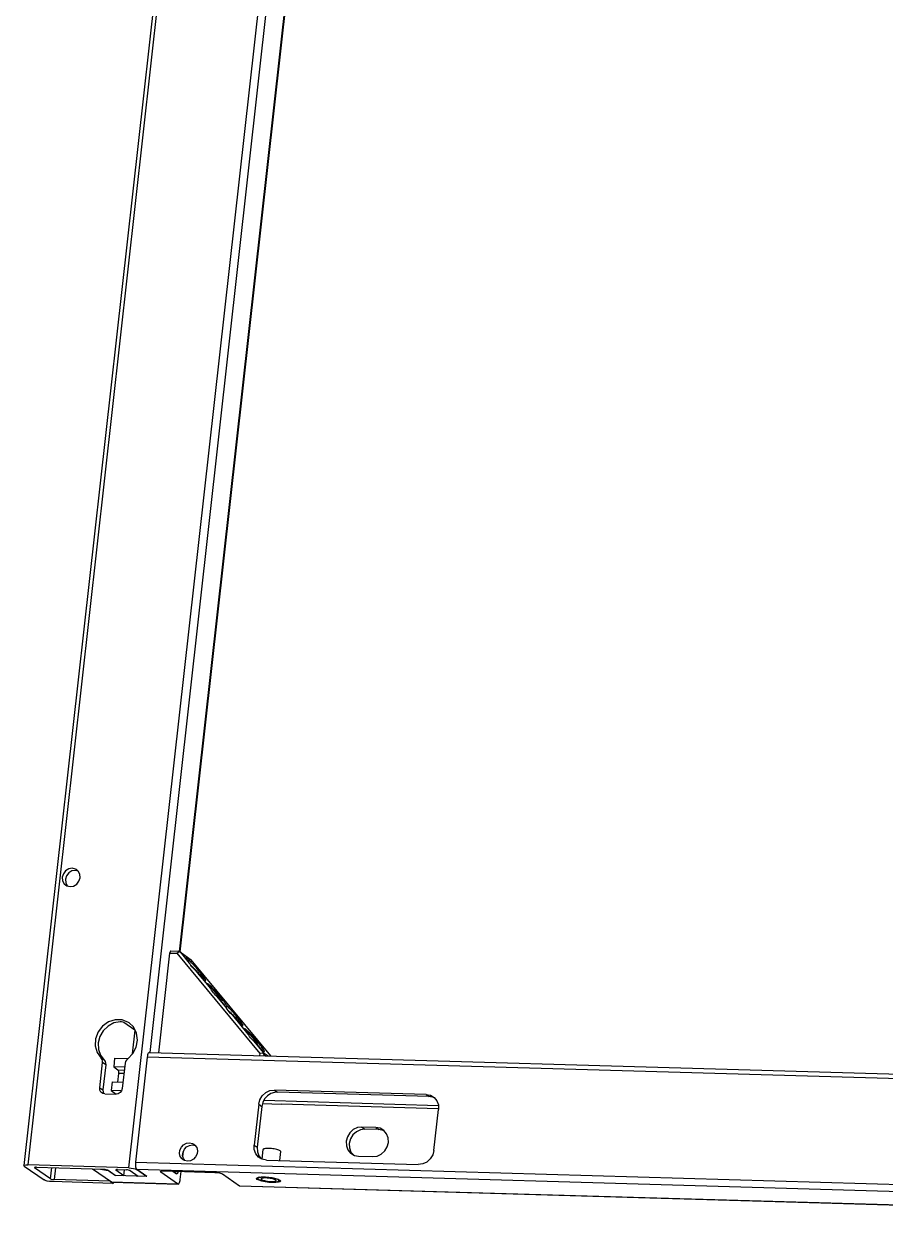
# Model space of a CAD drawing. Header units: millimetres. Extents: x -3132 to 28633, y 682 to 5849.
# Drawn here: x 20301 to 20530.1, y 1813.9 to 2130.8 of the extents above; entities that cross this region are included whole.
import ezdxf

# ---------------------------------------------------------------- set-up
doc = ezdxf.new("R2010")
doc.units = ezdxf.units.MM
doc.layers.add('02___PRT_ALL_AXES', color=7, linetype='Continuous')

msp = doc.modelspace()

# ---------------------------------------------------------------- linework, layer by layer
at = {"color": 7, "linetype": 'Continuous'}
for p, q in [((20387.621, 2601.943), (20300.995, 1827.119)), ((20388.668, 2602.142), (20302.042, 1827.319)), ((20328.948, 1826.534), (20415.574, 2601.358)), ((20414.138, 2569.857), (20334.466, 1857.236)), ((20342.404, 1883.975), (20415.506, 2537.831)), ((20415.561, 2537.825), (20342.459, 1883.969)), ((20311.519, 1904.781), (20311.235, 1903.85)), ((20315.427, 1905.483), (20314.679, 1905.664)), ((20311.235, 1903.85), (20311.31, 1902.908)), ((20311.31, 1902.908), (20311.731, 1902.099)), ((20311.731, 1902.099), (20312.152, 1901.712)), ((20339.764, 1883.669), (20336.802, 1857.173)), ((20340.122, 1884.257), (20339.764, 1883.669)), ((20339.764, 1883.669), (20341.696, 1883.613)), ((20340.122, 1884.257), (20342.055, 1884.201)), ((20341.696, 1883.613), (20342.267, 1884.107)), ((20341.696, 1883.613), (20363.767, 1856.917)), ((20342.267, 1884.107), (20342.055, 1884.201)), ((20342.267, 1884.107), (20342.558, 1883.958)), ((20342.558, 1883.958), (20345.52, 1881.903)), ((20342.558, 1883.958), (20344.998, 1881.007)), ((20366.685, 1856.302), (20345.52, 1881.903)), ((20346.583, 1879.09), (20350.696, 1874.115)), ((20347.316, 1878.518), (20346.976, 1878.867)), ((20347.316, 1878.518), (20347.747, 1878.691)), ((20352.281, 1872.197), (20354.905, 1869.023)), ((20353.014, 1871.625), (20353.445, 1871.798)), ((20356.014, 1867.752), (20356.229, 1867.539)), ((20356.229, 1867.539), (20356.481, 1867.288)), ((20356.481, 1867.288), (20356.67, 1867.099)), ((20356.491, 1867.106), (20360.604, 1862.13)), ((20356.813, 1867.697), (20356.648, 1867.885)), ((20356.67, 1867.099), (20356.813, 1866.955)), ((20356.949, 1867.541), (20356.813, 1867.697)), ((20356.813, 1866.955), (20356.922, 1866.844)), ((20356.922, 1866.844), (20357.058, 1866.705)), ((20357.109, 1867.354), (20356.949, 1867.541)), ((20357.058, 1866.705), (20357.166, 1866.593)), ((20357.265, 1867.172), (20357.109, 1867.354)), ((20357.224, 1866.534), (20357.655, 1866.707)), ((20357.425, 1866.983), (20357.265, 1867.172)), ((20357.562, 1866.818), (20357.425, 1866.983)), ((20357.655, 1866.707), (20357.562, 1866.818)), ((20327.143, 1865.882), (20325.311, 1865.936)), ((20330.562, 1863.175), (20327.621, 1865.216)), ((20329.905, 1856.839), (20330.61, 1863.142)), ((20362.189, 1860.213), (20364.628, 1857.262)), ((20334.409, 1857.243), (20645.924, 1848.162)), ((20362.922, 1859.641), (20363.353, 1859.814)), ((20364.667, 1857.012), (20363.767, 1856.917)), ((20364.628, 1857.262), (20365.983, 1856.322)), ((20364.667, 1857.012), (20364.628, 1857.262)), ((20364.786, 1856.706), (20364.667, 1857.012)), ((20321.204, 1847.812), (20321.954, 1854.522)), ((20322.354, 1855.177), (20321.538, 1855.743)), ((20322.77, 1853.956), (20321.954, 1854.522)), ((20322.77, 1853.956), (20322.019, 1847.246)), ((20325.153, 1855.71), (20324.892, 1853.378)), ((20325.153, 1855.71), (20328.621, 1855.609)), ((20327.934, 1854.348), (20327.183, 1847.637)), ((20333.819, 1856.02), (20330.691, 1828.043)), ((20645.334, 1846.94), (20333.819, 1856.02)), ((20363.767, 1856.917), (20363.708, 1856.389)), ((20364.786, 1856.706), (20364.747, 1856.358)), ((20364.786, 1856.706), (20365.311, 1856.342)), ((20324.892, 1853.378), (20326.02, 1852.596)), ((20327.816, 1853.293), (20324.892, 1853.378)), ((20326.205, 1851.63), (20325.953, 1849.371)), ((20326.02, 1852.596), (20327.732, 1852.546)), ((20327.625, 1851.589), (20326.205, 1851.63)), ((20321.204, 1847.812), (20322.019, 1847.246)), ((20324.449, 1849.415), (20324.189, 1847.083)), ((20324.449, 1849.415), (20327.373, 1849.33)), ((20322.525, 1846.214), (20325.515, 1846.127)), ((20324.189, 1847.083), (20325.532, 1846.151)), ((20326.97, 1847.002), (20324.189, 1847.083)), ((20364.829, 1844.499), (20411.248, 1843.146)), ((20407.989, 1846.062), (20367.63, 1847.238)), ((20367.63, 1847.238), (20368.446, 1846.671)), ((20408.806, 1845.495), (20368.446, 1846.671)), ((20407.989, 1846.062), (20408.806, 1845.495)), ((20410.215, 1845.12), (20409.539, 1845.397)), ((20363.458, 1843.461), (20362.242, 1832.581)), ((20364.273, 1842.895), (20363.057, 1832.015)), ((20363.458, 1843.461), (20364.273, 1842.895)), ((20369.455, 1843.404), (20364.434, 1843.55)), ((20369.464, 1843.481), (20369.455, 1843.404)), ((20411.297, 1842.262), (20369.464, 1843.481)), ((20410.075, 1831.187), (20411.292, 1842.067)), ((20394.641, 1837.29), (20390.904, 1837.399)), ((20390.904, 1837.399), (20391.719, 1836.833)), ((20395.456, 1836.724), (20391.719, 1836.833)), ((20394.641, 1837.29), (20395.456, 1836.724)), ((20396.589, 1836.5), (20395.456, 1836.724)), ((20396.857, 1836.359), (20396.589, 1836.5)), ((20345.88, 1832.633), (20346.584, 1832.481)), ((20362.242, 1832.581), (20363.057, 1832.015)), ((20362.29, 1831.375), (20362.242, 1832.581)), ((20343.295, 1829.597), (20343.442, 1830.904)), ((20343.814, 1828.455), (20343.432, 1829.017)), ((20365.544, 1828.586), (20405.904, 1827.41)), ((20390.035, 1829.627), (20393.772, 1829.518)), ((20301.091, 1826.985), (20300.995, 1827.119)), ((20301.091, 1826.985), (20306.39, 1823.308)), ((20328.948, 1826.534), (20302.042, 1827.319)), ((20303.829, 1826.609), (20303.876, 1826.542)), ((20303.876, 1826.542), (20303.889, 1826.658)), ((20308.088, 1823.62), (20303.876, 1826.542)), ((20304.352, 1826.709), (20322.215, 1826.189)), ((20308.088, 1823.62), (20308.421, 1826.591)), ((20309.46, 1826.56), (20309.108, 1823.409)), ((20319.3, 1826.274), (20324.327, 1822.785)), ((20321.392, 1826.213), (20323.431, 1825.792)), ((20323.234, 1825.978), (20325.34, 1824.517)), ((20323.431, 1825.792), (20323.436, 1825.838)), ((20325.265, 1824.519), (20323.431, 1825.792)), ((20325.428, 1825.98), (20325.476, 1825.913)), ((20325.489, 1826.029), (20325.476, 1825.913)), ((20327.582, 1824.452), (20325.476, 1825.913)), ((20325.952, 1826.08), (20328.269, 1826.012)), ((20327.582, 1824.452), (20327.752, 1825.973)), ((20329.288, 1825.802), (20331.394, 1824.34)), ((20330.691, 1828.043), (20642.206, 1818.963)), ((20333.636, 1824.275), (20330.986, 1826.114)), ((20333.711, 1824.273), (20331.061, 1826.111)), ((20642.576, 1817.031), (20331.061, 1826.111)), ((20337.407, 1825.384), (20337.312, 1825.518)), ((20337.433, 1825.616), (20337.407, 1825.384)), ((20341.891, 1822.273), (20337.407, 1825.384)), ((20338.358, 1825.718), (20351.812, 1825.326)), ((20340.643, 1825.651), (20341.608, 1824.982)), ((20340.707, 1825.607), (20341.967, 1825.57)), ((20341.967, 1825.57), (20341.972, 1825.613)), ((20342.608, 1823.45), (20342.847, 1825.587)), ((20324.796, 1822.41), (20308.428, 1822.887)), ((20323.981, 1822.976), (20309.108, 1823.409)), ((20323.981, 1822.976), (20324.796, 1822.41)), ((20324.327, 1822.785), (20341.891, 1822.273)), ((20324.454, 1822.74), (20342.018, 1822.228)), ((20324.832, 1822.729), (20324.796, 1822.41)), ((20325.265, 1824.519), (20325.27, 1824.565)), ((20333.711, 1824.273), (20325.265, 1824.519)), ((20341.671, 1824.959), (20341.608, 1824.982)), ((20353.85, 1824.905), (20358.334, 1821.794)), ((20363.572, 1823.224), (20363.09, 1823.462)), ((20363.443, 1824.036), (20364.122, 1824.119)), ((20367.86, 1823.747), (20368.587, 1823.525)), ((20368.587, 1823.525), (20369.069, 1823.287)), ((20369.069, 1823.287), (20369.2, 1823.172)), ((20358.334, 1821.794), (20625.902, 1813.995)), ((20358.461, 1821.749), (20626.029, 1813.95))]:
    msp.add_line(p, q, dxfattribs=at)
for points in [[(20315.028, 1905.851), (20314.744, 1906.017), (20313.863, 1906.229), (20312.942, 1906.069), (20312.119, 1905.561), (20311.519, 1904.781)], [(20314.679, 1905.664), (20313.757, 1905.503), (20312.934, 1904.995), (20312.335, 1904.216), (20312.051, 1903.284)], [(20315.944, 1903.713), (20315.87, 1904.655), (20315.448, 1905.464), (20315.028, 1905.851)], [(20312.051, 1903.284), (20312.125, 1902.342), (20312.547, 1901.533)], [(20312.152, 1901.712), (20312.436, 1901.546), (20313.316, 1901.333), (20314.238, 1901.493), (20315.061, 1902.002), (20315.66, 1902.781), (20315.944, 1903.713)], [(20344.103, 1882.409), (20344.099, 1882.385), (20344.111, 1882.328), (20344.147, 1882.242), (20344.209, 1882.126), (20344.3, 1881.975), (20344.423, 1881.789), (20344.58, 1881.565), (20344.771, 1881.305), (20344.998, 1881.007)], [(20347.747, 1878.691), (20347.438, 1879.061), (20347.109, 1879.446), (20346.792, 1879.81), (20346.48, 1880.162), (20346.176, 1880.499), (20345.893, 1880.806), (20345.634, 1881.081), (20345.396, 1881.328), (20345.181, 1881.547), (20344.989, 1881.737), (20344.818, 1881.9), (20344.668, 1882.039), (20344.536, 1882.156), (20344.422, 1882.25), (20344.326, 1882.325), (20344.246, 1882.379), (20344.182, 1882.412), (20344.136, 1882.426), (20344.108, 1882.417), (20344.103, 1882.409)], [(20345.704, 1880.014), (20345.429, 1880.359), (20345.194, 1880.691), (20344.998, 1881.007)], [(20345.962, 1879.877), (20345.656, 1880.173), (20345.376, 1880.44), (20345.362, 1880.454)], [(20346.583, 1879.09), (20346.286, 1879.379), (20345.992, 1879.687), (20345.704, 1880.014)], [(20346.976, 1878.867), (20346.63, 1879.215), (20346.289, 1879.555), (20345.962, 1879.877)], [(20346.583, 1879.09), (20346.901, 1878.728), (20347.207, 1878.389), (20347.496, 1878.073), (20347.764, 1877.786), (20348.01, 1877.528), (20348.232, 1877.301), (20348.432, 1877.101), (20348.61, 1876.929), (20348.767, 1876.782), (20348.905, 1876.658), (20349.024, 1876.556), (20349.126, 1876.475), (20349.212, 1876.414), (20349.281, 1876.374), (20349.287, 1876.371)], [(20347.316, 1878.518), (20347.642, 1878.18), (20347.942, 1877.861), (20348.21, 1877.571), (20348.441, 1877.318), (20348.632, 1877.101), (20348.785, 1876.921), (20348.902, 1876.777), (20348.987, 1876.666), (20349.043, 1876.585), (20349.073, 1876.529), (20349.077, 1876.514)], [(20349.287, 1876.371), (20349.333, 1876.353), (20349.367, 1876.354), (20349.383, 1876.378), (20349.379, 1876.426), (20349.351, 1876.502), (20349.298, 1876.608), (20349.217, 1876.746), (20349.106, 1876.92), (20348.96, 1877.131), (20348.779, 1877.381), (20348.566, 1877.665), (20348.322, 1877.979), (20348.041, 1878.331), (20347.747, 1878.691)], [(20353.445, 1871.798), (20353.136, 1872.168), (20352.808, 1872.553), (20352.491, 1872.918), (20352.178, 1873.27), (20351.874, 1873.606), (20351.591, 1873.913), (20351.332, 1874.189), (20351.095, 1874.435), (20350.879, 1874.654), (20350.687, 1874.844), (20350.516, 1875.008), (20350.366, 1875.147), (20350.234, 1875.263), (20350.121, 1875.358), (20350.024, 1875.432), (20349.944, 1875.486), (20349.881, 1875.52), (20349.834, 1875.533), (20349.806, 1875.525), (20349.797, 1875.493), (20349.807, 1875.442)], [(20349.807, 1875.442), (20349.809, 1875.435), (20349.845, 1875.35), (20349.907, 1875.233)], [(20349.907, 1875.233), (20349.998, 1875.083), (20350.122, 1874.896), (20350.279, 1874.672), (20350.47, 1874.412), (20350.696, 1874.115)], [(20349.915, 1875.221), (20349.927, 1875.233), (20349.963, 1875.232), (20350.013, 1875.212), (20350.076, 1875.173), (20350.152, 1875.115), (20350.242, 1875.038), (20350.347, 1874.94), (20350.467, 1874.821), (20350.605, 1874.676), (20350.762, 1874.505), (20350.94, 1874.304), (20351.14, 1874.071), (20351.363, 1873.803), (20351.608, 1873.501), (20351.872, 1873.167), (20352.151, 1872.804), (20352.437, 1872.424), (20352.729, 1872.026), (20353.014, 1871.625)], [(20351.403, 1873.121), (20351.139, 1873.462), (20350.905, 1873.794), (20350.696, 1874.115)], [(20352.281, 1872.197), (20351.984, 1872.477), (20351.691, 1872.785), (20351.403, 1873.121)], [(20352.281, 1872.197), (20352.576, 1871.862), (20352.862, 1871.543), (20353.134, 1871.246), (20353.388, 1870.972), (20353.622, 1870.725), (20353.838, 1870.503), (20354.033, 1870.305)], [(20353.014, 1871.625), (20353.291, 1871.227), (20353.542, 1870.851), (20353.625, 1870.722)], [(20355.055, 1869.596), (20355.006, 1869.698), (20354.927, 1869.835), (20354.817, 1870.007), (20354.673, 1870.218), (20354.491, 1870.47), (20354.277, 1870.756), (20354.03, 1871.074), (20353.745, 1871.432), (20353.445, 1871.798)], [(20354.033, 1870.305), (20354.078, 1870.212), (20354.146, 1870.092), (20354.24, 1869.942), (20354.362, 1869.76), (20354.513, 1869.546), (20354.694, 1869.3), (20354.905, 1869.023)], [(20355.055, 1869.596), (20354.816, 1869.479), (20354.629, 1869.389)], [(20355.612, 1868.03), (20355.336, 1868.376), (20355.101, 1868.707), (20354.905, 1869.023)], [(20356.648, 1867.885), (20356.553, 1867.993), (20356.447, 1868.112), (20356.329, 1868.243), (20356.199, 1868.388), (20356.052, 1868.549), (20355.889, 1868.727), (20355.704, 1868.925), (20355.495, 1869.145), (20355.27, 1869.378), (20355.055, 1869.596)], [(20355.27, 1868.47), (20355.413, 1868.333), (20355.59, 1868.164)], [(20355.59, 1868.164), (20355.747, 1868.012), (20355.888, 1867.875), (20356.014, 1867.752)], [(20356.491, 1867.106), (20356.194, 1867.395), (20355.9, 1867.703), (20355.612, 1868.03)], [(20356.491, 1867.106), (20356.809, 1866.744), (20357.114, 1866.404), (20357.403, 1866.089), (20357.672, 1865.802), (20357.917, 1865.544), (20358.14, 1865.317), (20358.34, 1865.117), (20358.518, 1864.945), (20358.675, 1864.798), (20358.812, 1864.674), (20358.932, 1864.572), (20359.034, 1864.491), (20359.119, 1864.43), (20359.188, 1864.39), (20359.194, 1864.387)], [(20357.166, 1866.593), (20357.55, 1866.196), (20357.85, 1865.877), (20358.118, 1865.587), (20358.349, 1865.333), (20358.54, 1865.117), (20358.693, 1864.937), (20358.81, 1864.793), (20358.895, 1864.682), (20358.95, 1864.601), (20358.981, 1864.545), (20358.984, 1864.53)], [(20359.194, 1864.387), (20359.24, 1864.369), (20359.275, 1864.37), (20359.291, 1864.394), (20359.286, 1864.442), (20359.259, 1864.518), (20359.206, 1864.624), (20359.125, 1864.762), (20359.013, 1864.935), (20358.868, 1865.147), (20358.687, 1865.397), (20358.473, 1865.681), (20358.23, 1865.995), (20357.949, 1866.347), (20357.655, 1866.707)], [(20325.311, 1865.936), (20323.508, 1865.372), (20321.927, 1864.252), (20320.737, 1862.695), (20320.064, 1860.868), (20319.98, 1858.965), (20320.494, 1857.19), (20321.538, 1855.743)], [(20326.6, 1865.416), (20324.937, 1865.071), (20323.404, 1864.245), (20322.134, 1863.011), (20321.239, 1861.476), (20320.796, 1859.777), (20320.845, 1858.06), (20321.383, 1856.478)], [(20327.621, 1865.216), (20327.383, 1865.319), (20327.012, 1865.398), (20326.6, 1865.416)], [(20329.007, 1865.087), (20328.808, 1865.218), (20327.143, 1865.882)], [(20328.619, 1855.537), (20329.979, 1856.914), (20330.885, 1858.647), (20331.226, 1860.542), (20330.965, 1862.397), (20330.129, 1864.013), (20329.007, 1865.087)], [(20363.353, 1859.814), (20363.044, 1860.184), (20362.715, 1860.569), (20362.398, 1860.933), (20362.086, 1861.286), (20361.782, 1861.622), (20361.499, 1861.929), (20361.24, 1862.204), (20361.002, 1862.451), (20360.787, 1862.67), (20360.595, 1862.86), (20360.424, 1863.023), (20360.273, 1863.163), (20360.142, 1863.279), (20360.028, 1863.374), (20359.932, 1863.448), (20359.852, 1863.502), (20359.788, 1863.536), (20359.742, 1863.549), (20359.714, 1863.54), (20359.705, 1863.509), (20359.715, 1863.458)], [(20359.715, 1863.458), (20359.717, 1863.451), (20359.753, 1863.365), (20359.815, 1863.249)], [(20359.815, 1863.249), (20359.906, 1863.099), (20360.029, 1862.912), (20360.186, 1862.688), (20360.377, 1862.428), (20360.604, 1862.13)], [(20359.822, 1863.237), (20359.834, 1863.249), (20359.87, 1863.248), (20359.92, 1863.228), (20359.983, 1863.189), (20360.06, 1863.131), (20360.15, 1863.054), (20360.254, 1862.956), (20360.375, 1862.837), (20360.513, 1862.692), (20360.67, 1862.521), (20360.848, 1862.32), (20361.047, 1862.087), (20361.271, 1861.819), (20361.516, 1861.517), (20361.78, 1861.183), (20362.059, 1860.82), (20362.345, 1860.44), (20362.637, 1860.042), (20362.922, 1859.641)], [(20361.31, 1861.137), (20361.046, 1861.478), (20360.812, 1861.81), (20360.604, 1862.13)], [(20362.189, 1860.213), (20361.889, 1860.496), (20361.594, 1860.805), (20361.31, 1861.137)], [(20362.189, 1860.213), (20362.507, 1859.852), (20362.812, 1859.512), (20363.102, 1859.196), (20363.37, 1858.909), (20363.616, 1858.652), (20363.838, 1858.424), (20364.038, 1858.225), (20364.216, 1858.052), (20364.373, 1857.905), (20364.511, 1857.781), (20364.63, 1857.679), (20364.732, 1857.599), (20364.818, 1857.538), (20364.887, 1857.497), (20364.939, 1857.477), (20364.97, 1857.476)], [(20334.409, 1857.243), (20334.315, 1857.224), (20334.205, 1857.145), (20334.101, 1857.009), (20334.007, 1856.82), (20333.927, 1856.586), (20333.864, 1856.316), (20333.819, 1856.02)], [(20363.531, 1858.74), (20363.436, 1858.887), (20363.192, 1859.253), (20362.922, 1859.641)], [(20364.97, 1857.476), (20364.973, 1857.478), (20364.989, 1857.501), (20364.985, 1857.55), (20364.957, 1857.625), (20364.904, 1857.731), (20364.823, 1857.87), (20364.712, 1858.043), (20364.566, 1858.254), (20364.385, 1858.505), (20364.172, 1858.788), (20363.928, 1859.102), (20363.647, 1859.454), (20363.353, 1859.814)], [(20321.383, 1856.478), (20322.613, 1854.83), (20322.755, 1854.411), (20322.77, 1853.956)], [(20321.954, 1854.522), (20321.94, 1854.977), (20321.797, 1855.396), (20321.538, 1855.743)], [(20328.619, 1855.537), (20328.284, 1855.207), (20328.049, 1854.799), (20327.934, 1854.348)], [(20326.02, 1852.596), (20326.118, 1852.464), (20326.187, 1852.235), (20326.218, 1851.942), (20326.205, 1851.63)], [(20321.786, 1846.454), (20321.519, 1846.7), (20321.251, 1847.213), (20321.204, 1847.812)], [(20327.183, 1847.637), (20327.003, 1847.046), (20326.623, 1846.551), (20326.1, 1846.228), (20325.515, 1846.127)], [(20322.525, 1846.214), (20321.966, 1846.349), (20321.786, 1846.454)], [(20322.019, 1847.246), (20322.067, 1846.648), (20322.259, 1846.278)], [(20363.458, 1843.461), (20363.775, 1844.657), (20364.427, 1845.724), (20365.35, 1846.56), (20366.454, 1847.081), (20367.63, 1847.238)], [(20367.693, 1846.616), (20366.694, 1846.295), (20365.789, 1845.711), (20365.05, 1844.908), (20364.532, 1843.947), (20364.273, 1842.895)], [(20368.446, 1846.671), (20368.055, 1846.662), (20367.693, 1846.616)], [(20407.989, 1846.062), (20409.123, 1845.838), (20409.834, 1845.463)], [(20409.539, 1845.397), (20409.191, 1845.463), (20408.806, 1845.495)], [(20409.834, 1845.463), (20410.103, 1845.255), (20410.833, 1844.372), (20411.243, 1843.273), (20411.292, 1842.067)], [(20390.904, 1837.399), (20389.727, 1837.242), (20388.624, 1836.721), (20387.701, 1835.885), (20387.049, 1834.817), (20386.732, 1833.622), (20386.781, 1832.416), (20387.19, 1831.317), (20387.921, 1830.433), (20388.19, 1830.226)], [(20391.719, 1836.833), (20390.543, 1836.676), (20389.439, 1836.155), (20388.516, 1835.319), (20387.865, 1834.252), (20387.547, 1833.056), (20387.596, 1831.85), (20388.006, 1830.751), (20388.634, 1829.992)], [(20393.772, 1829.518), (20394.948, 1829.675), (20396.051, 1830.196), (20396.974, 1831.032), (20397.626, 1832.1), (20397.943, 1833.295), (20397.894, 1834.501), (20397.485, 1835.6), (20396.754, 1836.484), (20396.485, 1836.691)], [(20396.485, 1836.691), (20395.774, 1837.066), (20394.641, 1837.29)], [(20343.355, 1828.68), (20343.066, 1828.922), (20342.617, 1829.583), (20342.425, 1830.398), (20342.519, 1831.238), (20342.891, 1832.037), (20343.484, 1832.668), (20344.244, 1833.075), (20345.065, 1833.199)], [(20343.432, 1829.017), (20343.24, 1829.832), (20343.334, 1830.673), (20343.706, 1831.472), (20344.3, 1832.102), (20345.06, 1832.509), (20345.88, 1832.633)], [(20346.227, 1832.821), (20346.517, 1832.579), (20346.965, 1831.919), (20347.157, 1831.103), (20347.063, 1830.263), (20346.691, 1829.464), (20346.098, 1828.834), (20345.338, 1828.426), (20344.517, 1828.303)], [(20345.065, 1833.199), (20345.852, 1833.028), (20346.227, 1832.821)], [(20363.057, 1832.015), (20363.106, 1830.809), (20363.515, 1829.71), (20364.143, 1828.951)], [(20344.517, 1828.303), (20343.73, 1828.473), (20343.355, 1828.68)], [(20363.7, 1829.185), (20363.431, 1829.392), (20362.7, 1830.276), (20362.29, 1831.375)], [(20365.544, 1828.586), (20364.411, 1828.81), (20363.7, 1829.185)], [(20388.19, 1830.226), (20388.901, 1829.851), (20390.035, 1829.627)], [(20410.075, 1831.187), (20409.758, 1829.991), (20409.106, 1828.924), (20408.183, 1828.088), (20407.08, 1827.566), (20405.904, 1827.41)], [(20300.995, 1827.119), (20301.144, 1827.239), (20301.511, 1827.306), (20302.042, 1827.319)], [(20304.352, 1826.709), (20304.086, 1826.703), (20303.903, 1826.669), (20303.829, 1826.609)], [(20322.215, 1826.189), (20322.522, 1826.166), (20322.823, 1826.118), (20323.073, 1826.052), (20323.234, 1825.978)], [(20325.952, 1826.08), (20325.686, 1826.074), (20325.503, 1826.04), (20325.428, 1825.98)], [(20329.288, 1825.802), (20329.126, 1825.876), (20328.877, 1825.941), (20328.576, 1825.989), (20328.269, 1826.012)], [(20328.948, 1826.534), (20329.561, 1826.489), (20330.164, 1826.393), (20330.665, 1826.261), (20330.986, 1826.114)], [(20330.691, 1828.043), (20330.668, 1827.732), (20330.666, 1827.419), (20330.686, 1827.116), (20330.728, 1826.833), (20330.788, 1826.583), (20330.866, 1826.374), (20330.958, 1826.215), (20331.061, 1826.111)], [(20337.312, 1825.518), (20337.461, 1825.638), (20337.828, 1825.706), (20338.358, 1825.718)], [(20341.967, 1825.57), (20341.913, 1825.287), (20341.826, 1825.076), (20341.719, 1824.969), (20341.671, 1824.959)], [(20351.812, 1825.326), (20352.425, 1825.281), (20353.028, 1825.185), (20353.528, 1825.053), (20353.85, 1824.905)], [(20308.428, 1822.887), (20307.815, 1822.933), (20307.212, 1823.029), (20306.711, 1823.16), (20306.39, 1823.308)], [(20308.088, 1823.62), (20308.25, 1823.546), (20308.499, 1823.48), (20308.8, 1823.432), (20309.108, 1823.409)], [(20324.327, 1822.785), (20324.437, 1822.741), (20324.454, 1822.74)], [(20341.891, 1822.273), (20342, 1822.23), (20342.018, 1822.228)], [(20342.018, 1822.228), (20342.112, 1822.247), (20342.222, 1822.326), (20342.326, 1822.462), (20342.42, 1822.65), (20342.5, 1822.884), (20342.564, 1823.154), (20342.608, 1823.45)], [(20363.09, 1823.462), (20362.901, 1823.69), (20362.991, 1823.866)], [(20362.991, 1823.866), (20363.022, 1823.888), (20363.443, 1824.036)], [(20369.137, 1822.861), (20368.716, 1822.713), (20368.037, 1822.63), (20367.167, 1822.62), (20366.19, 1822.684), (20365.202, 1822.816), (20364.3, 1823.002), (20363.572, 1823.224)], [(20367.948, 1823.32), (20367.819, 1823.395), (20367.647, 1823.468), (20367.436, 1823.54), (20367.192, 1823.608), (20366.921, 1823.669), (20366.628, 1823.724), (20366.323, 1823.77), (20366.011, 1823.806), (20365.701, 1823.832), (20365.4, 1823.846), (20365.116, 1823.849), (20364.856, 1823.84), (20364.626, 1823.819), (20364.432, 1823.788), (20364.278, 1823.746), (20364.169, 1823.696), (20364.106, 1823.637), (20364.092, 1823.597)], [(20364.092, 1823.597), (20364.093, 1823.572), (20364.128, 1823.502), (20364.211, 1823.429)], [(20364.122, 1824.119), (20364.993, 1824.129), (20365.97, 1824.065), (20366.958, 1823.934), (20367.86, 1823.747)], [(20364.211, 1823.429), (20364.341, 1823.355), (20364.513, 1823.281), (20364.723, 1823.209), (20364.967, 1823.142), (20365.239, 1823.08), (20365.531, 1823.025), (20365.837, 1822.979), (20366.148, 1822.943), (20366.458, 1822.917), (20366.759, 1822.903), (20367.043, 1822.9), (20367.303, 1822.909), (20367.533, 1822.93), (20367.728, 1822.961), (20367.881, 1823.003), (20367.991, 1823.053), (20368.053, 1823.112), (20368.067, 1823.152)], [(20368.067, 1823.152), (20368.067, 1823.177), (20368.032, 1823.247), (20367.948, 1823.32)], [(20369.2, 1823.172), (20369.259, 1823.059), (20369.137, 1822.861)], [(20358.334, 1821.794), (20358.443, 1821.75), (20358.461, 1821.749)]]:
    msp.add_lwpolyline(points, dxfattribs=at)
at = {"layer": '02___PRT_ALL_AXES', "color": 7, "linetype": 'Continuous'}
for p, q in [((20364.603, 1831.408), (20364.318, 1828.859)), ((20369.294, 1830.884), (20369.026, 1828.485)), ((20363.67, 1824.064), (20363.338, 1823.811)), ((20368.56, 1823.398), (20368.331, 1823.498)), ((20368.733, 1823.297), (20368.56, 1823.398)), ((20368.569, 1823.53), (20368.85, 1823.195)), ((20368.733, 1823.297), (20368.85, 1823.195))]:
    msp.add_line(p, q, dxfattribs=at)
for points in [[(20369.153, 1831.082), (20369.001, 1831.17), (20368.798, 1831.257), (20368.549, 1831.341), (20368.261, 1831.421), (20367.941, 1831.494), (20367.596, 1831.558), (20367.235, 1831.613), (20366.868, 1831.655), (20366.502, 1831.685), (20366.147, 1831.702), (20365.812, 1831.706), (20365.505, 1831.695), (20365.233, 1831.671), (20365.004, 1831.634), (20364.823, 1831.585), (20364.694, 1831.525), (20364.62, 1831.456), (20364.603, 1831.408)], [(20369.153, 1831.082), (20369.252, 1830.996), (20369.293, 1830.913), (20369.294, 1830.884)], [(20363.338, 1823.811), (20363.271, 1823.735), (20363.26, 1823.646), (20363.312, 1823.551), (20363.426, 1823.452)], [(20368.331, 1823.498), (20368.052, 1823.595), (20367.729, 1823.688), (20367.369, 1823.773), (20366.98, 1823.85), (20366.571, 1823.916), (20366.151, 1823.969), (20365.73, 1824.01), (20365.316, 1824.036), (20364.919, 1824.048), (20364.549, 1824.044), (20364.212, 1824.026), (20363.918, 1823.993), (20363.671, 1823.946), (20363.479, 1823.887), (20363.338, 1823.811)], [(20368.85, 1823.195), (20368.899, 1823.103), (20368.889, 1823.014), (20368.815, 1822.934), (20368.681, 1822.863), (20368.488, 1822.803), (20368.242, 1822.756), (20367.947, 1822.723), (20367.611, 1822.705), (20367.24, 1822.701), (20366.844, 1822.713), (20366.43, 1822.739), (20366.008, 1822.78), (20365.589, 1822.834), (20365.18, 1822.899), (20364.791, 1822.976), (20364.431, 1823.061), (20364.108, 1823.154), (20363.829, 1823.251), (20363.6, 1823.351), (20363.426, 1823.452)]]:
    msp.add_lwpolyline(points, dxfattribs=at)

doc.saveas('drawing.dxf')
